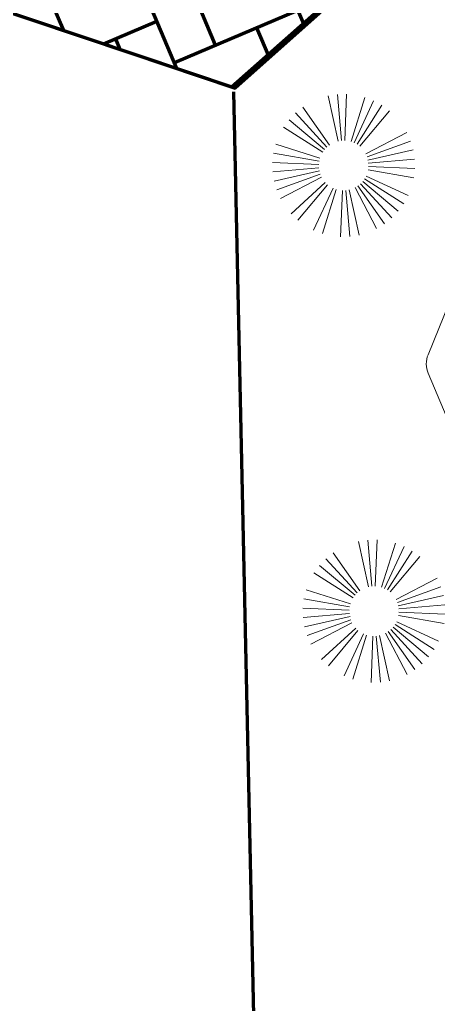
# Model space of a CAD drawing. Header units: millimetres. Extents: x 111 to 1506, y 14 to 566.
# Drawn here: x 238.627 to 240.35, y 124.364 to 128.409 of the extents above; entities that cross this region are included whole.
import ezdxf

# ---------------------------------------------------------------- set-up
doc = ezdxf.new("R2010")
doc.units = ezdxf.units.MM
for name, color, linetype, lineweight in [('G', 254, 'Continuous', 5), ('PALMERAS114', 114, 'Continuous', 5), ('PLUMA 0.05', 240, 'Continuous', 5)]:
    doc.layers.add(name, color=color, linetype=linetype, lineweight=lineweight)
doc.styles.add('ATTR', font='romans.shx', dxfattribs={"width": 0.8, "height": 2.52})

# ---------------------------------------------------------------- blocks, each defined once
blk = doc.blocks.new('EVG7')
for p, q in [((-3.91, 19.67), (-9.01, 58.4)), ((1.55, 19.67), (6.65, 58.4)), ((-11.62, 16.99), (-31.18, 50.87)), ((-9.21, 18.3), (-24.14, 54.35)), ((-6.59, 19.1), (-16.71, 56.87)), ((4.23, 19.1), (14.35, 56.87)), ((6.85, 18.3), (21.78, 54.35)), ((9.26, 16.99), (28.82, 50.87)), ((-13.82, 15.38), (-37.7, 46.51)), ((-17.84, 11.7), (-48.78, 35.44)), ((-16, 13.74), (-43.6, 41.34)), ((15.48, 11.7), (46.42, 35.44)), ((17.04, 9.43), (50.78, 28.91)), ((-20.59, 6.96), (-56.61, 21.87)), ((18.24, 6.96), (54.25, 21.87)), ((-21.61, 4.39), (-59.13, 14.44)), ((19.8, 1.68), (58.31, 6.74)), ((-22.19, -1.09), (-61.18, -1.09)), ((-22.16, -3.85), (-60.66, -8.92)), ((19.25, -6.56), (56.78, -16.62)), ((19.8, -3.85), (58.31, -8.92)), ((19.83, -1.09), (58.82, -1.09)), ((-20.59, -9.13), (-56.61, -24.05)), ((-19.4, -11.61), (-53.14, -31.09)), ((-17.84, -13.87), (-48.78, -37.61)), ((13.64, -15.91), (41.25, -43.51)), ((15.48, -13.87), (46.42, -37.61)), ((-13.82, -17.56), (-37.7, -48.69)), ((-11.62, -19.17), (-31.18, -53.05)), ((-9.21, -20.47), (-24.14, -56.52)), ((-6.59, -21.27), (-16.71, -59.04)), ((-3.91, -21.84), (-9.01, -60.57)), ((-1.18, -22.12), (-1.18, -61.09)), ((4.23, -21.27), (14.35, -59.04)), ((6.85, -20.47), (21.78, -56.52)), ((9.26, -19.17), (28.82, -53.05)), ((11.46, -17.56), (35.35, -48.69))]:
    blk.add_line(p, q)
at = {"style": 'ATTR', "width": 0.8, "flags": 9}
blk.add_attdef('ESTCODE', (0, 0), '', height=0.7, dxfattribs=at)
blk = doc.blocks.new('ala')
at = {"layer": 'PLUMA 0.05', "color": 25}
blk.add_lwpolyline([(1563.8725, 60.9364), (1563.8725, 59.8792, -0.198912), (1563.8432, 59.8085), (1563.0143, 58.9796, -0.198912), (1562.9436, 58.9503), (1561.8865, 58.9503, -0.198912), (1561.8157, 58.9796), (1560.9868, 59.8085, -0.198912), (1560.9575, 59.8792), (1560.9575, 60.9364, -0.198912), (1560.9868, 61.0071), (1561.8157, 61.836, -0.198912), (1561.8865, 61.8653), (1562.9436, 61.8653, -0.198912), (1563.0143, 61.836), (1563.8432, 61.0071, -0.198912)], format="xyb", close=True, dxfattribs=at)

msp = doc.modelspace()

# ---------------------------------------------------------------- linework, layer by layer
at = {"lineweight": 211, "ltscale": 1000}
msp.add_line((232.44388, 130.49814), (239.51331, 128.1283), dxfattribs=at)
at = {"lineweight": 100, "ltscale": 1000}
for p, q in [((240.3756, 128.89393), (239.51331, 128.1283)), ((239.5069, 128.1125), (239.64491, 121.75671))]:
    msp.add_line(p, q, dxfattribs=at)
for points in [[(223.55255, 102.95667), (232.44388, 130.49814), (239.49941, 128.13296), (242.89743, 131.13308), (261.65868, 109.92131), (247.00179, 100.37129), (245.10407, 88.77997), (220.48213, 93.44585), (232.44388, 130.49814)], [(242.89743, 131.13308), (239.51331, 128.1283), (232.44388, 130.49814)]]:
    msp.add_lwpolyline(points, dxfattribs=at)
at = {"layer": 'G', "linetype": 'Continuous', "lineweight": 100, "ltscale": 1000}
for p, q in [((239.43319, 128.30474), (239.21826, 128.81317)), ((238.80862, 128.36453), (238.63818, 128.76773)), ((239.79978, 128.38266), (239.70051, 128.6175)), ((239.27412, 128.20848), (239.12043, 128.57205)), ((239.26371, 128.23309), (239.77215, 128.44802)), ((238.97228, 128.30966), (239.19207, 128.40257)), ((239.65454, 128.25369), (239.60267, 128.37638)), ((239.04137, 128.28651), (239.02259, 128.33093)), ((239.49941, 128.13296), (239.53598, 128.14842)), ((239.50686, 128.13046), (239.50483, 128.13526))]:
    msp.add_line(p, q, dxfattribs=at)

# ---------------------------------------------------------------- block references
at = {"color": 251, "lineweight": 100, "rotation": 247.9147716791316}
msp.add_blockref('ala', (773.32643, 1597.46106), dxfattribs=at)
at = {"layer": 'PALMERAS114', "extrusion": (0, 0, -1), "xscale": -0.004880888891868356, "yscale": 0.004880888891718753, "zscale": -0.004880888891868356, "rotation": 294.9205878507973}
for p in [(-239.95773, 127.81776), (-240.08274, 125.98681)]:
    msp.add_blockref('EVG7', p, dxfattribs=at)

doc.saveas('drawing.dxf')
